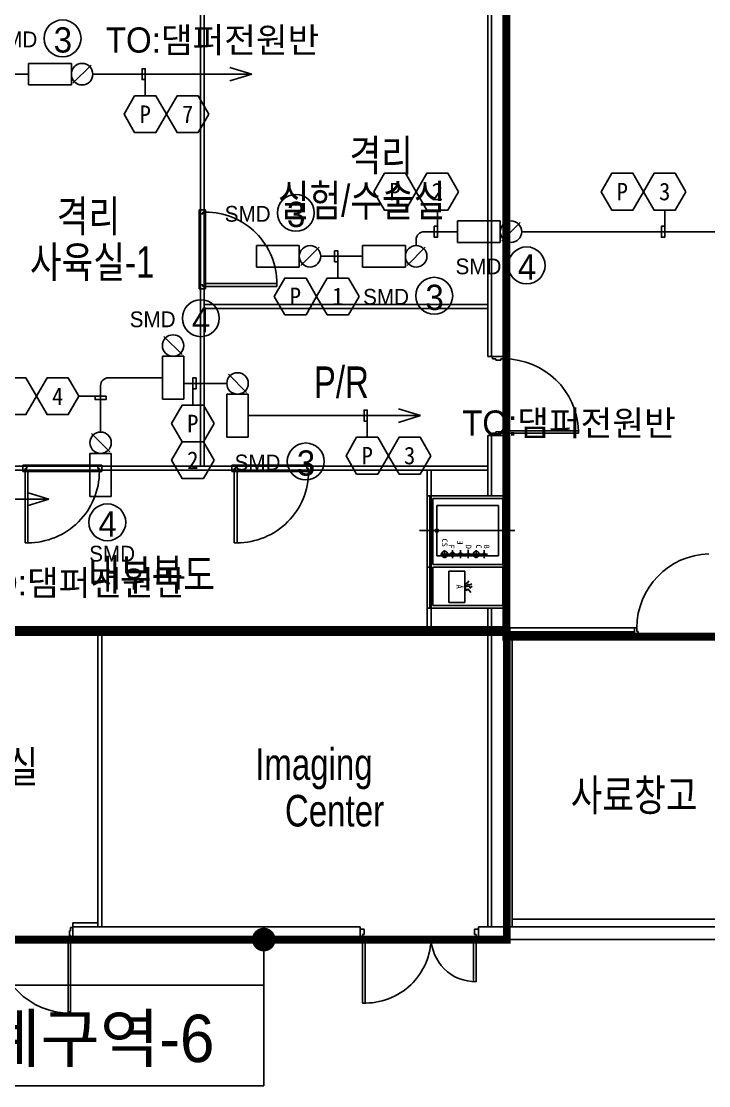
# Model space of a CAD drawing. Header units: millimetres. Extents: x 118559 to 211622, y 1329 to 63037.
# Drawn here: x 147761 to 156470, y 30142 to 43634 of the extents above; entities that cross this region are included whole.
import ezdxf
from ezdxf.enums import TextEntityAlignment as Align

# ---------------------------------------------------------------- set-up
doc = ezdxf.new("R2010")
doc.units = ezdxf.units.MM
doc.header["$LTSCALE"] = 120
doc.linetypes.add('HIDDENX2', pattern=[0.75, 0.5, -0.25])
for name, color, linetype in [('1구역', 41, 'Continuous'), ('ARCH', 9, 'Continuous'), ('DAMPER', 2, 'Continuous'), ('duct-si', 7, 'Continuous'), ('fire', 2, 'Continuous'), ('fire-l', 4, 'Continuous'), ('FIRE-NOTE', 7, 'Continuous'), ('smd-f', 2, 'Continuous')]:
    doc.layers.add(name, color=color, linetype=linetype)
doc.styles.add('GHD', font='')
doc.styles.add('ghs', font='')
doc.styles.add('TSTYLE4', font='txt', dxfattribs={"width": 0.95, "height": 70})
doc.styles.add('TSTYLE5', font='txt', dxfattribs={"width": 0.95, "height": 80})
doc.styles.add('TSTYLE7', font='txt', dxfattribs={"height": 70})
doc.styles.add('TT', font='')
doc.styles.add('돋움', font='')
doc.styles.get('GHD').set_extended_font_data('Dotum')
doc.styles.get('ghs').set_extended_font_data('Dotum')
doc.styles.get('TT').set_extended_font_data('Dotum')
doc.styles.get('돋움').set_extended_font_data('DotumChe')

# ---------------------------------------------------------------- blocks, each defined once
blk = doc.blocks.new('e-22-1')
at = {"layer": 'DAMPER'}
blk.add_line((-5, 1), (-1, 1), dxfattribs=at)
at = {"layer": 'fire'}
for p, q in [((-5, -1), (-5, 1)), ((-1, 1), (-1, -1)), ((0.85, 0.85), (-0.85, -0.85)), ((-1, -1), (-5, -1))]:
    blk.add_line(p, q, dxfattribs=at)
blk.add_circle((0, 0), 1, dxfattribs=at)

msp = doc.modelspace()

# ---------------------------------------------------------------- linework, layer by layer
at = {"layer": '1구역', "color": 2, "linetype": 'HIDDENX2', "ltscale": 7, "const_width": 100, "elevation": 0}
msp.add_lwpolyline([(142627.6, 44357), (142627.6, 35920.8), (153905.1, 35920.8), (153905.1, 44357)], close=True, dxfattribs=at)
at = {"layer": '1구역', "color": 3, "linetype": 'HIDDENX2', "ltscale": 7, "const_width": 100, "elevation": 0}
for points in [[(153905.1, 44357), (157380.1, 44357), (157380.1, 42084.2), (169346.1, 42084.2), (169346.1, 35833), (167155.8, 35833), (167155.8, 32036.9), (160573.8, 32036.9), (160573.8, 35833), (153905.1, 35833)], [(145215.1, 35894.2), (153912.1, 35894.2), (153912.1, 31994.2), (145215.1, 31994.2)]]:
    msp.add_lwpolyline(points, close=True, dxfattribs=at)
at = {"layer": 'ARCH', "color": 9}
for p, q in [((150080.1, 37994.2, 0), (150080.1, 44294.2, 0)), ((150030.1, 37994.2, 0), (150030.1, 44234.2, 0)), ((153670.1, 39384.2, 0), (153670.1, 44234.2, 0)), ((153720.1, 39384.2, 0), (153720.1, 44234.2, 0)), ((153880.1, 39384.2, 0), (153880.1, 44234.2, 0)), ((153930.1, 39384.2, 0), (153930.1, 44234.2, 0)), ((150015.1, 41244.2, 0), (150095.1, 41244.2, 0)), ((150015.1, 41244.2, 0), (150015.1, 41194.3, 0)), ((150059.2, 41194.3, 0), (150015.1, 41194.3, 0)), ((150015.1, 40294.1, 0), (150015.1, 41194.3, 0)), ((150030.1, 41244.2, 0), (150080.1, 41244.2, 0)), ((150059.2, 41214.8, 0), (150059.2, 41194.3, 0)), ((150095.1, 41214.8, 0), (150059.2, 41214.8, 0)), ((150059.2, 41214.8, 0), (150059.2, 41194.3, 0)), ((150095.1, 41244.2, 0), (150095.1, 41214.8, 0)), ((150095.1, 40308.8, 0), (150095.1, 41214.8, 0)), ((150015.1, 40294.1, 0), (150059.2, 40294.1, 0)), ((150015.1, 40294.1, 0), (150015.1, 40244.2, 0)), ((150095.1, 40244.2, 0), (150015.1, 40244.2, 0)), ((150080.1, 40244.2, 0), (150030.1, 40244.2, 0)), ((150080.1, 40244.2, 0), (150030.1, 40244.2, 0)), ((150059.2, 40294.1, 0), (150059.2, 40273.6, 0)), ((150059.2, 40273.6, 0), (150095.1, 40273.6, 0)), ((150095.1, 40308.8, 0), (151000.3, 40308.8, 0)), ((150095.1, 40308.8, 0), (150095.1, 40273.6, 0)), ((150095.1, 40273.6, 0), (150095.1, 40244.2, 0)), ((150095.1, 40273.6, 0), (151000.3, 40273.6, 0)), ((151000.3, 40273.6, 0), (151000.3, 40308.8, 0)), ((150080.1, 40044.2, 0), (153670.1, 40044.2, 0)), ((150080.1, 39994.2, 0), (153670.1, 39994.2, 0)), ((153670.1, 39384.2, 0), (153930.1, 39384.2, 0)), ((153730.1, 39384.2, 0), (153880.1, 39384.2, 0)), ((153730.1, 39354.2, 0), (153730.1, 39384.2, 0)), ((153730.1, 39354.2, 0), (153730.1, 39384.2, 0)), ((153775.1, 39354.2, 0), (153730.1, 39354.2, 0)), ((153775.1, 39354.2, 0), (153730.1, 39354.2, 0)), ((153775.1, 39339.2, 0), (153775.1, 39354.2, 0)), ((153775.1, 39339.2, 0), (153775.1, 39354.2, 0)), ((153835.1, 39339.2, 0), (153775.1, 39339.2, 0)), ((153835.1, 39339.2, 0), (153775.1, 39339.2, 0)), ((153880.1, 39354.2, 0), (153835.1, 39354.2, 0)), ((153835.1, 39354.2, 0), (153835.1, 39339.2, 0)), ((153880.1, 39354.2, 0), (153835.1, 39354.2, 0)), ((153835.1, 39354.2, 0), (153835.1, 39339.2, 0)), ((153880.1, 39384.2, 0), (153880.1, 39354.2, 0)), ((153880.1, 39384.2, 0), (153880.1, 39354.2, 0)), ((153670.1, 37618.1, 0), (153670.1, 38384.2, 0)), ((153670.1, 38384.2, 0), (153930.1, 38384.2, 0)), ((153720.1, 37618.1, 0), (153720.1, 38384.2, 0)), ((153775.1, 38414.2, 0), (153730.1, 38414.2, 0)), ((153775.1, 38414.2, 0), (153730.1, 38414.2, 0)), ((153730.1, 38414.2, 0), (153730.1, 38384.2, 0)), ((153730.1, 38384.2, 0), (153880.1, 38384.2, 0)), ((153835.1, 38429.2, 0), (153775.1, 38429.2, 0)), ((153775.1, 38429.2, 0), (153775.1, 38414.2, 0)), ((153835.1, 38429.2, 0), (153775.1, 38429.2, 0)), ((153775.1, 38429.2, 0), (153775.1, 38414.2, 0)), ((153835.1, 38414.2, 0), (153835.1, 38429.2, 0)), ((153835.1, 38414.2, 0), (153835.1, 38429.2, 0)), ((153880.1, 38414.2, 0), (153835.1, 38414.2, 0)), ((153880.1, 38414.2, 0), (153835.1, 38414.2, 0)), ((154820.1, 38444.2, 0), (153880.1, 38444.2, 0)), ((153880.1, 38414.2, 0), (153880.1, 38444.2, 0)), ((154820.1, 38444.2, 0), (153880.1, 38444.2, 0)), ((153880.1, 38414.2, 0), (153880.1, 38444.2, 0)), ((154820.1, 38414.2, 0), (153880.1, 38414.2, 0)), ((154820.1, 38414.2, 0), (153880.1, 38414.2, 0)), ((153880.1, 38384.2, 0), (153880.1, 38414.2, 0)), ((153880.1, 38384.2, 0), (153880.1, 38414.2, 0)), ((153880.1, 37618.1, 0), (153880.1, 38384.2, 0)), ((153930.1, 37568.2, 0), (153930.1, 38384.2, 0)), ((154820.1, 38414.2, 0), (154820.1, 38444.2, 0)), ((154820.1, 38414.2, 0), (154820.1, 38444.2, 0)), ((146780.1, 37994.2, 0), (153670.1, 37994.2, 0)), ((146780.1, 37944.2, 0), (153670.1, 37944.2, 0)), ((147780.1, 37929.2, 0), (147780.1, 38009.2, 0)), ((147829.9, 38009.2, 0), (147780.1, 38009.2, 0)), ((147780.1, 37944.2, 0), (147780.1, 37994.2, 0)), ((147780.1, 37944.2, 0), (147780.1, 37994.2, 0)), ((147809.4, 37929.2, 0), (147780.1, 37929.2, 0)), ((147809.4, 37965.1, 0), (147809.4, 37929.2, 0)), ((147829.9, 37965.1, 0), (147809.4, 37965.1, 0)), ((147809.4, 37929.2, 0), (147809.4, 37024, 0)), ((147844.7, 37929.2, 0), (147809.4, 37929.2, 0)), ((147829.9, 38009.2, 0), (147829.9, 37965.1, 0)), ((147829.9, 38009.2, 0), (148730.2, 38009.2, 0)), ((147844.7, 37929.2, 0), (147844.7, 37024, 0)), ((147844.7, 37929.2, 0), (148750.7, 37929.2, 0)), ((148730.2, 37965.1, 0), (148730.2, 38009.2, 0)), ((148780.1, 38009.2, 0), (148730.2, 38009.2, 0)), ((148750.7, 37965.1, 0), (148730.2, 37965.1, 0)), ((148750.7, 37965.1, 0), (148730.2, 37965.1, 0)), ((148750.7, 37929.2, 0), (148750.7, 37965.1, 0)), ((148780.1, 37929.2, 0), (148750.7, 37929.2, 0)), ((148780.1, 38009.2, 0), (148780.1, 37929.2, 0)), ((148780.1, 37994.2, 0), (148780.1, 37944.2, 0)), ((150430.1, 37929.2, 0), (150430.1, 38009.2, 0)), ((150479.9, 38009.2, 0), (150430.1, 38009.2, 0)), ((150430.1, 37944.2, 0), (150430.1, 37994.2, 0)), ((150430.1, 37944.2, 0), (150430.1, 37994.2, 0)), ((150459.4, 37929.2, 0), (150430.1, 37929.2, 0)), ((150459.4, 37965.1, 0), (150459.4, 37929.2, 0)), ((150479.9, 37965.1, 0), (150459.4, 37965.1, 0)), ((150459.4, 37929.2, 0), (150459.4, 37024, 0)), ((150494.7, 37929.2, 0), (150459.4, 37929.2, 0)), ((150479.9, 38009.2, 0), (150479.9, 37965.1, 0)), ((150479.9, 38009.2, 0), (151380.2, 38009.2, 0)), ((150494.7, 37929.2, 0), (150494.7, 37024, 0)), ((150494.7, 37929.2, 0), (151400.7, 37929.2, 0)), ((151380.2, 37965.1, 0), (151380.2, 38009.2, 0)), ((151430.1, 38009.2, 0), (151380.2, 38009.2, 0)), ((151400.7, 37965.1, 0), (151380.2, 37965.1, 0)), ((151400.7, 37965.1, 0), (151380.2, 37965.1, 0)), ((151400.7, 37929.2, 0), (151400.7, 37965.1, 0)), ((151430.1, 37929.2, 0), (151400.7, 37929.2, 0)), ((151430.1, 38009.2, 0), (151430.1, 37929.2, 0)), ((151430.1, 37994.2, 0), (151430.1, 37944.2, 0)), ((152904.1, 35944.2, 0), (152904.1, 37944.1, 0)), ((152954.1, 35944.2, 0), (152954.1, 37944.1, 0)), ((152904.1, 36194.1, 0), (152904.1, 37618.1, 0)), ((152939.1, 37618.1, 0), (152904.1, 37618.1, 0)), ((152939.1, 36194.1, 0), (152939.1, 37618.1, 0)), ((152939.1, 37618.1, 0), (153930.1, 37618.1, 0)), ((152974.1, 37583.1, 0), (153860.1, 37583.1, 0)), ((152974.1, 36749.1, 0), (152974.1, 37583.1, 0)), ((153860.1, 37583.1, 0), (153860.1, 36749.1, 0)), ((153895.1, 37618.1, 0), (153895.1, 36194.1, 0)), ((153930.1, 37618.1, 0), (153930.1, 36194.1, 0)), ((153027, 37498.1, 0), (153025.1, 36858.1, 0)), ((153807.1, 37498.1, 0), (153027, 37498.1, 0)), ((153807.1, 37498.1, 0), (153807.1, 36858.1, 0)), ((154015.2, 37178.1, 0), (152804.3, 37178.1, 0)), ((147809.4, 37024, 0), (147844.7, 37024, 0)), ((150459.4, 37024, 0), (150494.7, 37024, 0)), ((153807.1, 36858.1, 0), (153025.1, 36858.1, 0)), ((153174.1, 36878.1, 0), (153074.1, 36878.1, 0)), ((153124.1, 36928.1, 0), (153124.1, 36828.1, 0)), ((153274.1, 36878.1, 0), (153174.1, 36878.1, 0)), ((153224.1, 36928.1, 0), (153224.1, 36828.1, 0)), ((153374.1, 36878.1, 0), (153274.1, 36878.1, 0)), ((153324.1, 36928.1, 0), (153324.1, 36828.1, 0)), ((153474.1, 36878.1, 0), (153374.1, 36878.1, 0)), ((153424.1, 36932.4, 0), (153424.1, 36828.1, 0)), ((153574.1, 36878.1, 0), (153474.1, 36878.1, 0)), ((153524.1, 36928.1, 0), (153524.1, 36828.1, 0)), ((153669.5, 36878.1, 0), (153574.1, 36878.1, 0)), ((153624.1, 36928.1, 0), (153624.1, 36828.1, 0)), ((152939.1, 36714.1, 0), (152904.1, 36714.1, 0)), ((152974.1, 36749.1, 0), (153860.1, 36749.1, 0)), ((152974.1, 36714.1, 0), (153860.1, 36714.1, 0)), ((152974.1, 36229.1, 0), (152974.1, 36714.1, 0)), ((153860.1, 36714.1, 0), (153860.1, 36229.1, 0)), ((153895.1, 36714.1, 0), (153930.1, 36714.1, 0)), ((153379.1, 36666.1, 0), (153179.1, 36666.1, 0)), ((153179.1, 36666.1, 0), (153179.1, 36266.1, 0)), ((153379.1, 36666.1, 0), (153379.1, 36266.1, 0)), ((153379.1, 36466.1, 0), (153366.5, 36466.1, 0)), ((153379, 36466.3, 0), (153393.8, 36516.6, 0)), ((153379, 36466.3, 0), (153424.2, 36496, 0)), ((153379, 36466.3, 0), (153441.3, 36474.1, 0)), ((153379, 36466.3, 0), (153398.7, 36413.2, 0)), ((153393.8, 36516.6, 0), (153410.9, 36506.9, 0)), ((153398.7, 36413.2, 0), (153418.2, 36438.8, 0)), ((153410.9, 36506.9, 0), (153432.8, 36539.8, 0)), ((153418.2, 36438.8, 0), (153457.1, 36392.6, 0)), ((153424.2, 36496, 0), (153444.9, 36491.1, 0)), ((153441.3, 36474.1, 0), (153444.9, 36448.5, 0)), ((153444.9, 36491.1, 0), (153468, 36504.5, 0)), ((153444.9, 36448.5, 0), (153474.1, 36472.9, 0)), ((152939.1, 36194.1, 0), (152904.1, 36194.1, 0)), ((152939.1, 36194.1, 0), (153930.1, 36194.1, 0)), ((152974.1, 36229.1, 0), (153860.1, 36229.1, 0)), ((153379.1, 36266.1, 0), (153179.1, 36266.1, 0)), ((153670.1, 32154.2, 0), (153670.1, 36194.1, 0)), ((153720.1, 32154.2, 0), (153720.1, 36194.1, 0)), ((153880.1, 32154.2, 0), (153880.1, 36194.1, 0)), ((153930.1, 35944.2, 0), (153930.1, 36194.1, 0)), ((142690.1, 35944.2, 0), (153670.1, 35944.2, 0)), ((142690.1, 35894.2, 0), (153670.1, 35894.2, 0)), ((148730.1, 32154.2, 0), (148730.1, 35894.2, 0)), ((148780.1, 32154.2, 0), (148780.1, 35894.2, 0)), ((153880.1, 35944.2, 0), (153930.1, 35944.2, 0)), ((153880.1, 35894.2, 0), (153930.1, 35894.2, 0)), ((155530.1, 35894.2, 0), (153910.1, 35894.2, 0)), ((153930.1, 35944.2, 0), (155530.1, 35944.2, 0)), ((153930.1, 35894.2, 0), (155530.1, 35894.2, 0)), ((153980.1, 32154.2, 0), (153980.1, 35894.2, 0)), ((155530.1, 35794.2, 0), (155530.1, 35944.2, 0)), ((155530.1, 35944.2, 0), (155560.1, 35944.2, 0)), ((155530.1, 35794.2, 0), (155530.1, 35944.2, 0)), ((155530.1, 35944.2, 0), (155560.1, 35944.2, 0)), ((155560.1, 35944.2, 0), (155560.1, 35899.2, 0)), ((155560.1, 35944.2, 0), (155560.1, 35899.2, 0)), ((155560.1, 35899.2, 0), (155575.1, 35899.2, 0)), ((155560.1, 35899.2, 0), (155575.1, 35899.2, 0)), ((155575.1, 35899.2, 0), (155575.1, 35839.2, 0)), ((155575.1, 35899.2, 0), (155575.1, 35839.2, 0)), ((155530.1, 35794.2, 0), (153980.1, 35794.2, 0)), ((155560.1, 35794.2, 0), (155530.1, 35794.2, 0)), ((155560.1, 35794.2, 0), (155530.1, 35794.2, 0)), ((155575.1, 35839.2, 0), (155560.1, 35839.2, 0)), ((155560.1, 35839.2, 0), (155560.1, 35794.2, 0)), ((155575.1, 35839.2, 0), (155560.1, 35839.2, 0)), ((155560.1, 35839.2, 0), (155560.1, 35794.2, 0)), ((157230.1, 32254.2, 0), (153980.1, 32254.2, 0)), ((148385.1, 32104.2, 0), (148385.1, 32149.2, 0)), ((148385.1, 32149.2, 0), (148415.1, 32149.2, 0)), ((148385.1, 32104.2, 0), (148385.1, 32149.2, 0)), ((148385.1, 32149.2, 0), (148415.1, 32149.2, 0)), ((148415.1, 32204.2, 0), (148730.1, 32204.2, 0)), ((148415.1, 32204.2, 0), (148415.1, 32154.2, 0)), ((148415.1, 32154.2, 0), (148415.1, 31994.2, 0)), ((148780.1, 32154.2, 0), (148415.1, 32154.2, 0)), ((148415.1, 32149.2, 0), (148415.1, 31999.2, 0)), ((148415.1, 32149.2, 0), (148415.1, 31999.2, 0)), ((148780.1, 32154.2, 0), (152053.3, 32154.2, 0)), ((152053.3, 31994.2, 0), (152053.3, 32154.2, 0)), ((152103.2, 32124.2, 0), (152053.3, 32124.2, 0)), ((152053.3, 32024.2, 0), (152053.3, 32124.2, 0)), ((152103.2, 32124.2, 0), (152053.3, 32124.2, 0)), ((152053.3, 32024.2, 0), (152053.3, 32124.2, 0)), ((152103.2, 32124.2, 0), (152103.2, 32060.1, 0)), ((152103.2, 32124.2, 0), (152103.2, 32060.1, 0)), ((153503.4, 32124.2, 0), (153503.4, 32060.1, 0)), ((153503.4, 32124.2, 0), (153553.3, 32124.2, 0)), ((153503.4, 32124.2, 0), (153503.4, 32060.1, 0)), ((153503.4, 32124.2, 0), (153553.3, 32124.2, 0)), ((157230.1, 32154.2, 0), (153553.3, 32154.2, 0)), ((153553.3, 31994.2, 0), (153553.3, 32154.2, 0)), ((153553.3, 32024.2, 0), (153553.3, 32124.2, 0)), ((153553.3, 32024.2, 0), (153553.3, 32124.2, 0)), ((153553.3, 32024.2, 0), (153553.3, 32124.2, 0)), ((153553.3, 32024.2, 0), (153553.3, 32124.2, 0)), ((148355.1, 31059.2, 0), (148355.1, 31999.2, 0)), ((148355.1, 31999.2, 0), (148385.1, 31999.2, 0)), ((148355.1, 31059.2, 0), (148355.1, 31999.2, 0)), ((148370.1, 32044.2, 0), (148370.1, 32104.2, 0)), ((148370.1, 32104.2, 0), (148385.1, 32104.2, 0)), ((148370.1, 32044.2, 0), (148370.1, 32104.2, 0)), ((148370.1, 32104.2, 0), (148385.1, 32104.2, 0)), ((148385.1, 32044.2, 0), (148370.1, 32044.2, 0)), ((148385.1, 32044.2, 0), (148370.1, 32044.2, 0)), ((148385.1, 31999.2, 0), (148385.1, 32044.2, 0)), ((148385.1, 31999.2, 0), (148385.1, 32044.2, 0)), ((148385.1, 31059.2, 0), (148385.1, 31999.2, 0)), ((148385.1, 31059.2, 0), (148385.1, 31999.2, 0)), ((148415.1, 31999.2, 0), (148385.1, 31999.2, 0)), ((148415.1, 31999.2, 0), (148385.1, 31999.2, 0)), ((152053.3, 31994.2, 0), (148415.1, 31994.2, 0)), ((152082.7, 32024.2, 0), (152053.3, 32024.2, 0)), ((152082.7, 32024.2, 0), (152053.3, 32024.2, 0)), ((152103.2, 32060.1, 0), (152082.7, 32060.1, 0)), ((152082.7, 32060.1, 0), (152082.7, 32024.2, 0)), ((152103.2, 32060.1, 0), (152082.7, 32060.1, 0)), ((152082.7, 32060.1, 0), (152082.7, 32024.2, 0)), ((152117.9, 32024.2, 0), (152082.7, 32024.2, 0)), ((152082.7, 32024.2, 0), (152082.7, 31189.9, 0)), ((152117.9, 32024.2, 0), (152082.7, 32024.2, 0)), ((152082.7, 32024.2, 0), (152082.7, 31189.9, 0)), ((152117.9, 32024.2, 0), (152117.9, 31189.2, 0)), ((152117.9, 32024.2, 0), (152117.9, 31189.2, 0)), ((153488.7, 32024.2, 0), (153488.7, 31460, 0)), ((153488.7, 32024.2, 0), (153523.9, 32024.2, 0)), ((153488.7, 32024.2, 0), (153488.7, 31460, 0)), ((153488.7, 32024.2, 0), (153523.9, 32024.2, 0)), ((153503.4, 32060.1, 0), (153523.9, 32060.1, 0)), ((153503.4, 32060.1, 0), (153523.9, 32060.1, 0)), ((153523.9, 32060.1, 0), (153523.9, 32024.2, 0)), ((153523.9, 32060.1, 0), (153523.9, 32024.2, 0)), ((153523.9, 32024.2, 0), (153553.3, 32024.2, 0)), ((153523.9, 32024.2, 0), (153523.9, 31459.2, 0)), ((153523.9, 32024.2, 0), (153553.3, 32024.2, 0)), ((153523.9, 32024.2, 0), (153523.9, 31459.2, 0)), ((162130.1, 31994.2, 0), (153553.3, 31994.2, 0)), ((148355.1, 31079.2, 0), (148385.1, 31079.2, 0))]:
    msp.add_line(p, q, dxfattribs=at)
for centre, radius in [((153026.1, 37178.1, 0), 20), ((153124.1, 36878.1, 0), 38.1), ((153224.1, 36878.1, 0), 25.4), ((153324.1, 36878.1, 0), 19.1), ((153424.1, 36878.1, 0), 12.7), ((153524.1, 36878.1, 0), 38.1), ((153624.1, 36878.1, 0), 12.7)]:
    msp.add_circle(centre, radius, dxfattribs=at)
for centre, radius, start, end in [((150095.6, 40310.2, 0), 904.7, 359.91508, 90.03615), ((153880.1, 38414.2, 0), 940, 1.8271, 90), ((147846, 37928.6, 0), 904.7, 269.91508, 0.03615), ((150496, 37928.6, 0), 904.7, 269.91508, 0.03615), ((156500.1, 35944.2, 0), 940, 91.8271, 180), ((148385.1, 31999.2, 0), 940, 180, 270), ((152117.9, 32024.2, 0), 835, 267.58091, 0), ((153517.9, 32024.2, 0), 565, 180, 270.60846)]:
    msp.add_arc(centre, radius, start, end, dxfattribs=at)
at = {"layer": 'duct-si', "linetype": 'Continuous'}
msp.add_line((150833.3, 31414.1, 0), (150833.3, 31994.2, 0), dxfattribs=at)
at = {"layer": 'duct-si', "const_width": 150, "elevation": 0}
msp.add_lwpolyline([(150833.3, 32069.2, 1), (150833.3, 31919.2, 1)], format="xyb", close=True, dxfattribs=at)
at = {"layer": 'duct-si', "linetype": 'Continuous', "elevation": 0}
msp.add_lwpolyline([(144310.6, 30141.6), (150833.3, 30141.6), (150833.3, 31414.1), (144310.6, 31414.1)], close=True, dxfattribs=at)
at = {"layer": 'fire', "color": 2, "elevation": 0}
for points in [[(149331.6, 42688.8), (149331.6, 43033.4), (149290.8, 43033.4), (149290.8, 42894.5), (149331.6, 42894.5)], [(153032.9, 41241.9), (153032.9, 40897.4), (152992.1, 40897.4), (152992.1, 41036.2), (153032.9, 41036.2)], [(155912.6, 41241.9), (155912.6, 40897.4), (155871.8, 40897.4), (155871.8, 41036.2), (155912.6, 41036.2)], [(151771.3, 40380.1), (151771.3, 40724.7), (151730.5, 40724.7), (151730.5, 40585.8), (151771.3, 40585.8)], [(149934.2, 38768.5), (149934.2, 39113), (149975, 39113), (149975, 38974.2), (149934.2, 38974.2)], [(148490.6, 38880.4), (148835.2, 38880.4), (148835.2, 38839.6), (148696.3, 38839.6), (148696.3, 38880.4)], [(152144, 38360.5), (152144, 38705), (152103.2, 38705), (152103.2, 38566.2), (152144, 38566.2)]]:
    msp.add_lwpolyline(points, dxfattribs=at)
at = {"layer": 'fire-l', "color": 6, "ltscale": 2}
for p, q in [((150681.2, 42963.9, 0), (150404.4, 43049.3, 2807)), ((147851.8, 42963.9, 0), (146413.1, 42963.9, 0)), ((148667.8, 42963.9, 0), (150681.2, 42963.9, 0)), ((150681.2, 42963.9, 0), (150404.4, 42878.5, 2807)), ((153285.6, 40966.8, 0), (152863.9, 40966.8, 0)), ((154101.6, 40966.8, 0), (157945, 40966.8, 0)), ((152763.9, 40791.2, 0), (152763.9, 40866.8, 0)), ((151555.8, 40655.2, 0), (152083.9, 40655.2, 0)), ((148765.7, 38428, 0), (148765.7, 39016, 0)), ((149548.3, 39116, 0), (148865.7, 39116, 0)), ((150364.7, 39043.6, 0), (149820.3, 39043.6, 0)), ((150636.7, 38635.6, 0), (152818.1, 38635.6, 0)), ((152818.1, 38635.6, 0), (152541.3, 38721, 2807)), ((152818.1, 38635.6, 0), (152541.3, 38550.2, 2807)), ((148111, 37576.4, 0), (147834.2, 37661.8, 2807)), ((146632.4, 37576.4, 0), (148111, 37576.4, 0)), ((148111, 37576.4, 0), (147834.2, 37490.9, 2807))]:
    msp.add_line(p, q, dxfattribs=at)
at = {"layer": 'fire-l', "color": 2, "elevation": 0}
for points in [[(149600.2, 42456.2), (149465.9, 42688.8), (149197.3, 42688.8), (149062.9, 42456.2), (149197.3, 42223.6), (149465.9, 42223.6)], [(150137.4, 42456.2), (150003.1, 42688.8), (149734.5, 42688.8), (149600.2, 42456.2), (149734.5, 42223.6), (150003.1, 42223.6)], [(152764.3, 41474.5), (152630, 41241.9), (152361.4, 41241.9), (152227.1, 41474.5), (152361.4, 41707.2), (152630, 41707.2)], [(153301.5, 41474.5), (153167.2, 41241.9), (152898.6, 41241.9), (152764.3, 41474.5), (152898.6, 41707.2), (153167.2, 41707.2)], [(155644, 41474.5), (155509.7, 41241.9), (155241.1, 41241.9), (155106.8, 41474.5), (155241.1, 41707.2), (155509.7, 41707.2)], [(156181.2, 41474.5), (156046.9, 41241.9), (155778.3, 41241.9), (155644, 41474.5), (155778.3, 41707.2), (156046.9, 41707.2)], [(151502.7, 40147.5), (151368.4, 40380.1), (151099.8, 40380.1), (150965.5, 40147.5), (151099.8, 39914.8), (151368.4, 39914.8)], [(152039.9, 40147.5), (151905.6, 40380.1), (151637, 40380.1), (151502.7, 40147.5), (151637, 39914.8), (151905.6, 39914.8)], [(147953.4, 38880.4), (147819.1, 39113.1), (147550.5, 39113.1), (147416.2, 38880.4), (147550.5, 38647.8), (147819.1, 38647.8)], [(148490.6, 38880.4), (148356.3, 39113.1), (148087.7, 39113.1), (147953.4, 38880.4), (148087.7, 38647.8), (148356.3, 38647.8)], [(150202.8, 38535.9), (150068.5, 38768.5), (149799.9, 38768.5), (149665.6, 38535.9), (149799.9, 38303.2), (150068.5, 38303.2)], [(152412.6, 38127.9), (152278.3, 38360.5), (152009.7, 38360.5), (151875.4, 38127.9), (152009.7, 37895.2), (152278.3, 37895.2)], [(152949.9, 38127.9), (152815.6, 38360.5), (152546.9, 38360.5), (152412.6, 38127.9), (152546.9, 37895.2), (152815.6, 37895.2)], [(150202.8, 38070.6), (150068.5, 38303.2), (149799.9, 38303.2), (149665.6, 38070.6), (149799.9, 37838), (150068.5, 37838)]]:
    msp.add_lwpolyline(points, close=True, dxfattribs=at)
at = {"layer": 'fire-l', "color": 6, "ltscale": 2}
for centre in [(152863.9, 40866.8, 0), (148865.7, 39016, 0)]:
    msp.add_arc(centre, 100, 90, 180, dxfattribs=at)
at = {"layer": 'smd-f'}
for centre in [(148284.3, 43418), (151239.8, 41206.7, 0), (154163.8, 40540.1, 0), (152993, 40155, 0), (150036, 39869.8), (151364.9, 38055, 0), (148851.1, 37283.1)]:
    msp.add_circle(centre, 233.7, dxfattribs=at)

# ---------------------------------------------------------------- block references
at = {"layer": 'fire-l', "ltscale": 2, "xscale": 136, "yscale": 136, "zscale": 136}
for p in [(148531.8, 42963.9, 0), (153965.6, 40966.8, 0), (151419.8, 40655.2, 0), (152763.9, 40655.2, 0)]:
    msp.add_blockref('e-22-1', p, dxfattribs=at)
at = {"layer": 'fire-l', "ltscale": 2, "xscale": 136, "yscale": 136, "zscale": 136, "rotation": 90}
for p in [(149684.3, 39524, 0), (150500.7, 39043.6, 0), (148765.7, 38292, 0)]:
    msp.add_blockref('e-22-1', p, dxfattribs=at)

# ---------------------------------------------------------------- texts
at = {"layer": 'ARCH', "color": 9, "style": 'GHD', "width": 0.8}
for s, p in [('격리', (151919.5, 41734.2, 0)), ('실험/수술실', (151010.6, 41160.7, 0)), ('격리', (148210.4, 40962.7, 0)), ('사육실-1', (147870.6, 40382.6, 0)), ('P/R', (151467.3, 38858.9, 0)), ('내부복도', (148608.2, 36419.6, 0)), ('임상병리실', (145969, 33985.1, 0)), ('Imaging ', (150723.9, 34018.3, 0)), ('사료창고', (154721.8, 33623.9, 0)), ('Center', (151101.4, 33427.9, 0))]:
    msp.add_text(s, height=400, dxfattribs=at).set_placement(p)
at = {"layer": 'ARCH', "color": 9, "width": 0.95}
for s, height, rotation, style, p in [('CS', 70, 269.99997, 'TSTYLE4', (153090.4, 37076.9, 0)), ('F', 70, 270, 'TSTYLE4', (153177, 37001.4, 0)), ('D', 70, 269.99997, 'TSTYLE4', (153393.2, 36998.1, 0)), ('C', 70, 269.99997, 'TSTYLE4', (153522.1, 37001.7, 0)), ('B', 70, 269.99997, 'TSTYLE4', (153621.8, 37000.5, 0)), ('A', 80, 270, 'TSTYLE5', (153273.8, 36493.8, 0))]:
    msp.add_text(s, height=height, rotation=rotation, dxfattribs=dict(at, style=style)).set_placement(p)
at = {"layer": 'ARCH', "color": 9, "style": 'TSTYLE7'}
msp.add_text('E', height=70, rotation=90.00002, dxfattribs=at).set_placement((153355.2, 37001.4, 0))
at = {"layer": 'fire', "style": '돋움'}
for s, p in [('P', (149331.6, 42456.2, 0)), ('7', (149868.8, 42456.2, 0)), ('P', (152495.7, 41474.5, 0)), ('2', (153032.9, 41474.5, 0)), ('P', (155375.4, 41474.5, 0)), ('3', (155912.6, 41474.5, 0)), ('P', (151234.1, 40147.5, 0)), ('1', (151771.3, 40147.5, 0)), ('4', (148222, 38880.4, 0)), ('P', (149934.2, 38535.9, 0)), ('P', (152144, 38127.9, 0)), ('3', (152681.2, 38127.9, 0)), ('2', (149934.2, 38070.6, 0))]:
    msp.add_text(s, height=222.4, dxfattribs=at).set_placement(p, align=Align.MIDDLE)
at = {"layer": 'FIRE-NOTE', "color": 6, "linetype": 'Continuous', "style": 'TT'}
msp.add_text('제연경계구역-6', height=600, dxfattribs=at).set_placement((147600.4, 30741.6, 0), align=Align.MIDDLE_CENTER)
at = {"layer": 'smd-f', "style": 'TT'}
for s, p in [('TO:댐퍼전원반', (150184.6, 43400.4)), ('3', (148288, 43398)), ('3', (151243.5, 41186.7, 0)), ('4', (154167.5, 40520.1, 0)), ('3', (152996.8, 40135, 0)), ('4', (150039.7, 39849.8)), ('TO:댐퍼전원반', (154699.5, 38544.8, 0)), ('3', (151368.6, 38035, 0)), ('4', (148854.9, 37263.2)), ('TO:댐퍼전원반', (148488.2, 36520.3, 0))]:
    msp.add_text(s, height=320, dxfattribs=at).set_placement(p, align=Align.MIDDLE)
at = {"layer": 'smd-f', "style": 'ghs'}
for p in [(147383, 43304.9, 0), (150338.5, 41093.6, 0), (153262.5, 40427, 0), (152091.8, 40041.9, 0), (149134.7, 39756.7, 0), (150463.6, 37941.9, 0), (148621.8, 36786.2, 0)]:
    msp.add_text('SMD', height=200, dxfattribs=at).set_placement(p)

doc.saveas('drawing.dxf')
